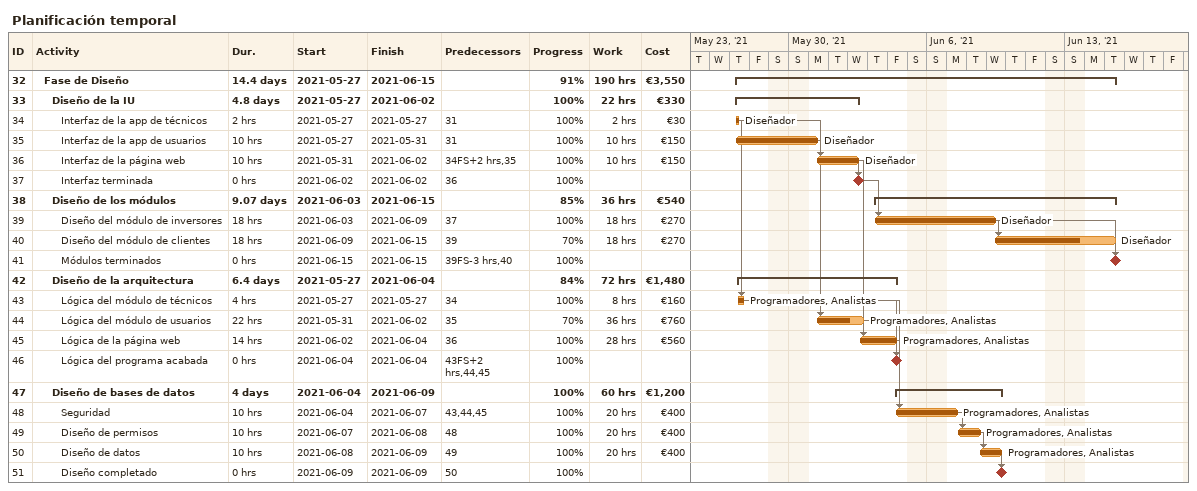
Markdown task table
Planificación temporal

| ID | Level | Task | Duration | Start | Finish | Predecessors | Resources | % complete | Work (h) | Cost (€) |
|---|---|---|---|---|---|---|---|---|---|---|
| 32 | 2 | **Fase de Diseño** | 14.4d | 2021-05-27 | 2021-06-15 |  |  | 91 | 190 | 3550 |
| 33 | 3 | **Diseño de la IU** | 4.8d | 2021-05-27 | 2021-06-02 |  |  | 100 | 22 | 330 |
| 34 | 4 | Interfaz de la app de técnicos | 2h | 2021-05-27 | 2021-05-27 | 31 | Diseñador | 100 | 2 | 30 |
| 35 | 4 | Interfaz de la app de usuarios | 10h | 2021-05-27 | 2021-05-31 | 31 | Diseñador | 100 | 10 | 150 |
| 36 | 4 | Interfaz de la página web | 10h | 2021-05-31 | 2021-06-02 | 34FS+2h, 35 | Diseñador | 100 | 10 | 150 |
| 37 | 4 | Interfaz terminada | 0h | 2021-06-02 | 2021-06-02 | 36 |  | 100 |  |  |
| 38 | 3 | **Diseño de los módulos** | 9.07d | 2021-06-03 | 2021-06-15 |  |  | 85 | 36 | 540 |
| 39 | 4 | Diseño del módulo de inversores | 18h | 2021-06-03 | 2021-06-09 | 37 | Diseñador | 100 | 18 | 270 |
| 40 | 4 | Diseño del módulo de clientes | 18h | 2021-06-09 | 2021-06-15 | 39 | Diseñador | 70 | 18 | 270 |
| 41 | 4 | Módulos terminados | 0h | 2021-06-15 | 2021-06-15 | 39FS-3h, 40 |  | 100 |  |  |
| 42 | 3 | **Diseño de la arquitectura** | 6.4d | 2021-05-27 | 2021-06-04 |  |  | 84 | 72 | 1480 |
| 43 | 4 | Lógica del módulo de técnicos | 4h | 2021-05-27 | 2021-05-27 | 34 | Programadores, Analistas | 100 | 8 | 160 |
| 44 | 4 | Lógica del módulo de usuarios | 22h | 2021-05-31 | 2021-06-02 | 35 | Programadores, Analistas | 70 | 36 | 760 |
| 45 | 4 | Lógica de la página web | 14h | 2021-06-02 | 2021-06-04 | 36 | Programadores, Analistas | 100 | 28 | 560 |
| 46 | 4 | Lógica del programa acabada | 0h | 2021-06-04 | 2021-06-04 | 43FS+2h, 44, 45 |  | 100 |  |  |
| 47 | 3 | **Diseño de bases de datos** | 4d | 2021-06-04 | 2021-06-09 |  |  | 100 | 60 | 1200 |
| 48 | 4 | Seguridad | 10h | 2021-06-04 | 2021-06-07 | 43, 44, 45 | Programadores, Analistas | 100 | 20 | 400 |
| 49 | 4 | Diseño de permisos | 10h | 2021-06-07 | 2021-06-08 | 48 | Programadores, Analistas | 100 | 20 | 400 |
| 50 | 4 | Diseño de datos | 10h | 2021-06-08 | 2021-06-09 | 49 | Programadores, Analistas | 100 | 20 | 400 |
| 51 | 4 | Diseño completado | 0h | 2021-06-09 | 2021-06-09 | 50 |  | 100 |  |  |
